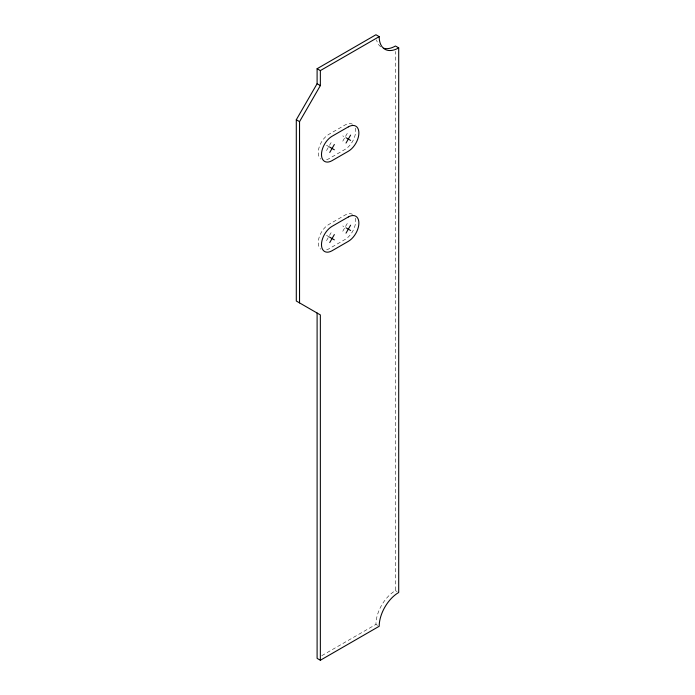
<?xml version="1.0" encoding="UTF-8"?>
<svg xmlns="http://www.w3.org/2000/svg" width="695" height="695" viewBox="0 0 695 695"><rect width="100%" height="100%" fill="white"/><g stroke="black" fill="none" stroke-linecap="round" stroke-linejoin="round"><path stroke-width="0.52" stroke-dasharray="3.48 2.61" d="M326.511 150.554L331.107 142.597M342.765 141.172L345.059 137.193L342.765 135.864M345.519 136.394L347.361 133.214M326.511 240.652L331.107 232.686M342.765 231.261L345.059 227.282L342.765 225.953M345.519 226.483L347.361 223.304M321.776 655.68L375.943 624.405A27.583 15.924 -60 0 1 395.455 590.62L395.455 51.439M326.511 145.246L331.107 147.905M326.511 235.344L331.107 237.994M395.455 590.62L397.08 591.558M375.943 624.405L377.567 625.344M380.799 46.817A27.583 15.924 -60 0 1 376.534 39.893M355.267 218.23A14.942 8.627 -60 0 1 345.059 239.48L328.805 248.871A14.942 8.627 -60 0 1 326.077 250.035M352.53 214.347A14.942 8.627 -60 0 0 345.059 215.085L328.805 224.468A14.942 8.627 -60 0 0 319.231 237.038A14.942 8.627 -60 0 0 320.716 249.184M355.267 128.141A14.942 8.627 -60 0 1 345.059 149.39L328.805 158.773A14.942 8.627 -60 0 1 326.077 159.937M352.53 124.249A14.942 8.627 -60 0 0 345.059 124.996L328.805 134.378A14.942 8.627 -60 0 0 319.231 146.949A14.942 8.627 -60 0 0 320.716 159.094"/><path stroke-width="1.04" d="M320.352 660.25L320.352 314.905L296.296 301.013L296.296 119.766L317.102 83.73L317.102 68.718L375.943 34.75L379.192 36.627A27.583 15.924 -60 0 0 398.704 47.886L398.704 592.496A27.583 15.924 -60 0 0 379.192 626.282L320.352 660.25L317.102 658.374L317.102 313.028M299.545 302.89L299.545 121.642L320.352 85.607L320.352 70.595L379.192 36.627M329.76 152.431L334.356 144.473M346.014 143.048L350.61 135.091M329.76 242.529L334.356 234.562M346.014 233.138L350.61 225.18M398.704 47.886L395.455 46.009A27.583 15.924 -60 0 1 383.562 48.207M317.102 68.718L320.352 70.595M317.102 83.73L320.352 85.607M346.014 137.74L350.61 140.399M296.296 119.766L299.545 121.642M329.76 147.123L334.356 149.781M346.014 227.83L350.61 230.488M329.76 237.221L334.356 239.871M348.317 126.872L332.062 136.255A14.942 8.627 -60 0 0 321.49 154.551A14.942 8.627 -60 0 0 332.062 160.649L348.317 151.267A14.942 8.627 -60 0 0 358.881 132.971A14.942 8.627 -60 0 0 348.317 126.872M348.317 216.962L332.062 226.344A14.942 8.627 -60 0 0 321.49 244.649A14.942 8.627 -60 0 0 332.062 250.747L348.317 241.356A14.942 8.627 -60 0 0 358.881 223.06A14.942 8.627 -60 0 0 348.317 216.962"/></g></svg>
